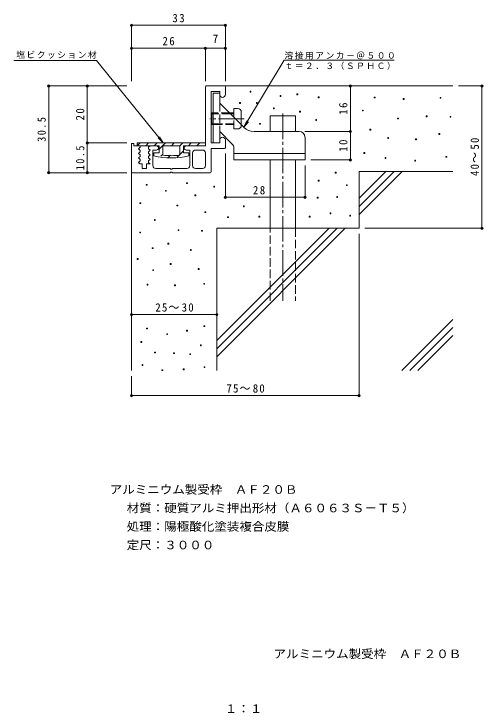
# Model space of a CAD drawing. Units: millimetres at full size, sheet at 1:1. Extents: x -95 to 70, y -133 to 112.
import ezdxf
from ezdxf.enums import TextEntityAlignment as Align

# ---------------------------------------------------------------- set-up
doc = ezdxf.new("R2010")
doc.units = ezdxf.units.MM
doc.header["$PDMODE"] = 32
doc.header["$PDSIZE"] = 0.8
doc.linetypes.add('CHAIN2', pattern=[12, 9, -1, 1, -1])
doc.linetypes.add('DASHED3', pattern=[4, 3, -1])
for name, color, linetype, lineweight in [('0-0_通り芯', 7, 'Continuous', 9), ('0-1_躯体', 2, 'Continuous', 9), ('0-4_その他', 7, 'Continuous', 9), ('0-5_寸法', 7, 'Continuous', 9), ('0-6_ハッチ', 6, 'Continuous', 9), ('0-9', 4, 'Continuous', 9), ('0-A', 3, 'Continuous', 9)]:
    doc.layers.add(name, color=color, linetype=linetype, lineweight=lineweight)
doc.layers.add('F-4_F-4ﾚｲﾔ', color=2, linetype='Continuous')
doc.styles.add('ＭＳ ゴシック', font='')
doc.styles.get('ＭＳ ゴシック').set_extended_font_data('MS Gothic')

msp = doc.modelspace()

# ---------------------------------------------------------------- linework, layer by layer
at = {"layer": '0-0_通り芯'}
for points in [[(-11.77, 84.715), (-11.77, 85.015), (-11.47, 85.015), (-11.47, 84.715)], [(-1.204, 83.202), (-1.204, 83.502), (-0.904, 83.502), (-0.904, 83.202)], [(4.719, 83.81), (4.719, 84.11), (5.019, 84.11), (5.019, 83.81)], [(-9.564, 80.755), (-9.564, 81.055), (-9.264, 81.055), (-9.264, 80.755)], [(12.194, 82.718), (12.194, 83.018), (12.494, 83.018), (12.494, 82.718)], [(31.908, 82.702), (31.908, 83.003), (32.207, 83.003), (32.207, 82.702)], [(42.059, 82.161), (42.059, 82.461), (42.359, 82.461), (42.359, 82.161)], [(55.052, 82.567), (55.052, 82.867), (55.352, 82.867), (55.352, 82.567)], [(-15.445, 80.725), (-15.445, 81.025), (-15.145, 81.025), (-15.145, 80.725)], [(-3.57, 78.905), (-3.57, 79.205), (-3.27, 79.205), (-3.27, 78.905)], [(5.626, 77.71), (5.626, 78.01), (5.926, 78.01), (5.926, 77.71)], [(27.737, 78.097), (27.737, 78.397), (28.037, 78.397), (28.037, 78.097)], [(50.18, 76.07), (50.18, 76.37), (50.48, 76.37), (50.48, 76.07)], [(58.537, 75.918), (58.537, 76.218), (58.837, 76.218), (58.837, 75.918)], [(-8.414, 73.45), (-8.414, 73.75), (-8.114, 73.75), (-8.114, 73.45)], [(11.336, 74.774), (11.336, 75.074), (11.636, 75.074), (11.636, 74.774)], [(40.067, 75.284), (40.067, 75.584), (40.367, 75.584), (40.367, 75.284)], [(30.373, 71.405), (30.373, 71.705), (30.673, 71.705), (30.673, 71.405)], [(36.645, 68.491), (36.645, 68.791), (36.945, 68.791), (36.945, 68.491)], [(54.646, 69.844), (54.646, 70.144), (54.946, 70.144), (54.946, 69.844)], [(46.44, 68.021), (46.44, 68.321), (46.74, 68.321), (46.74, 68.021)], [(28.229, 63.161), (28.229, 63.461), (28.529, 63.461), (28.529, 63.161)], [(35.697, 61.453), (35.697, 61.753), (35.997, 61.753), (35.997, 61.453)], [(57.082, 61.859), (57.082, 62.159), (57.382, 62.159), (57.382, 61.859)], [(46.138, 60.508), (46.138, 60.808), (46.438, 60.808), (46.438, 60.508)], [(18.19, 56.299), (18.19, 56.599), (18.49, 56.599), (18.49, 56.299)], [(-48.275, 52.031), (-48.275, 52.331), (-47.975, 52.331), (-47.975, 52.031)], [(-34.087, 52.606), (-34.087, 52.906), (-33.787, 52.906), (-33.787, 52.606)], [(-24.552, 51.332), (-24.552, 51.632), (-24.252, 51.632), (-24.252, 51.332)], [(12.211, 53.447), (12.211, 53.747), (12.512, 53.747), (12.512, 53.447)], [(22.084, 51.867), (22.084, 52.167), (22.384, 52.167), (22.384, 51.867)], [(-41.555, 49.912), (-41.555, 50.212), (-41.255, 50.212), (-41.255, 49.912)], [(-31.189, 48.313), (-31.189, 48.613), (-30.889, 48.613), (-30.889, 48.313)], [(11.817, 47.523), (11.817, 47.823), (12.117, 47.823), (12.117, 47.523)], [(18.708, 47.751), (18.708, 48.051), (19.008, 48.051), (19.008, 47.751)], [(-50.54, 45.549), (-50.54, 45.849), (-50.24, 45.849), (-50.24, 45.549)], [(-37.508, 44.759), (-37.508, 45.059), (-37.208, 45.059), (-37.208, 44.759)], [(-14.134, 44.426), (-14.134, 44.726), (-13.834, 44.726), (-13.834, 44.426)], [(-27.635, 42.389), (-27.635, 42.689), (-27.335, 42.689), (-27.335, 42.389)], [(16.333, 42.011), (16.333, 42.311), (16.633, 42.311), (16.633, 42.011)], [(-45.406, 39.625), (-45.406, 39.925), (-45.106, 39.925), (-45.106, 39.625)], [(-19.683, 40.661), (-19.683, 40.961), (-19.383, 40.961), (-19.383, 40.661)], [(-8.679, 40.809), (-8.679, 41.11), (-8.379, 41.11), (-8.379, 40.809)], [(9.052, 40.809), (9.052, 41.11), (9.352, 41.11), (9.352, 40.809)], [(23.269, 41.204), (23.269, 41.505), (23.569, 41.505), (23.569, 41.204)], [(-50.569, 35.281), (-50.569, 35.581), (-50.269, 35.581), (-50.269, 35.281)], [(-37.113, 36.071), (-37.113, 36.371), (-36.813, 36.371), (-36.813, 36.071)], [(-28.819, 35.84), (-28.819, 36.14), (-28.519, 36.14), (-28.519, 35.84)], [(-46.196, 29.752), (-46.196, 30.052), (-45.896, 30.052), (-45.896, 29.752)], [(-40.667, 31.331), (-40.667, 31.632), (-40.367, 31.632), (-40.367, 31.331)], [(-32.769, 29.126), (-32.769, 29.426), (-32.469, 29.426), (-32.469, 29.126)], [(-51.436, 25.953), (-51.436, 26.253), (-51.136, 26.253), (-51.136, 25.953)], [(-45.998, 22.051), (-45.998, 22.351), (-45.698, 22.351), (-45.698, 22.051)], [(-39.877, 24.223), (-39.877, 24.523), (-39.577, 24.523), (-39.577, 24.223)], [(-30.004, 22.413), (-30.004, 22.713), (-29.704, 22.713), (-29.704, 22.413)], [(-47.973, 16.917), (-47.973, 17.217), (-47.673, 17.217), (-47.673, 16.917)], [(-28.052, 17.206), (-28.052, 17.506), (-27.752, 17.506), (-27.752, 17.206)], [(-38.297, 16.719), (-38.297, 17.02), (-37.997, 17.02), (-37.997, 16.719)], [(-28.03, 2.34), (-28.03, 2.64), (-27.73, 2.64), (-27.73, 2.34)], [(-48.17, 1.55), (-48.17, 1.85), (-47.87, 1.85), (-47.87, 1.55)], [(-34.092, 0.808), (-34.092, 1.108), (-33.792, 1.108), (-33.792, 0.808)], [(-41.062, -0.424), (-41.062, -0.124), (-40.762, -0.124), (-40.762, -0.424)], [(-50.192, -3.189), (-50.192, -2.889), (-49.892, -2.889), (-49.892, -3.189)], [(-29.214, -4.373), (-29.214, -4.073), (-28.914, -4.073), (-28.914, -4.373)], [(-45.382, -6.904), (-45.382, -6.604), (-45.082, -6.604), (-45.082, -6.904)], [(-38.692, -7.138), (-38.692, -6.838), (-38.392, -6.838), (-38.392, -7.138)], [(-32.998, -7.463), (-32.998, -7.163), (-32.698, -7.163), (-32.698, -7.463)], [(-49.75, -11.248), (-49.75, -10.948), (-49.45, -10.948), (-49.45, -11.248)], [(-27.959, -12.016), (-27.959, -11.716), (-27.659, -11.716), (-27.659, -12.016)], [(-42.804, -13.108), (-42.804, -12.807), (-42.504, -12.807), (-42.504, -13.108)], [(-35.277, -12.806), (-35.277, -12.506), (-34.977, -12.506), (-34.977, -12.806)]]:
    msp.add_lwpolyline(points, close=True, dxfattribs=at)
at = {"layer": '0-1_躯体'}
for p, q in [((-27.461, 86.592), (-27.461, 65.892)), ((-27.161, 86.892), (-20.761, 86.892)), ((-20.461, 86.592), (-20.461, 83.892)), ((-22.461, 84.892), (-25.462, 84.892)), ((-25.462, 84.892), (-25.462, 66.892)), ((-22.461, 84.892), (-22.461, 83.892)), ((-53.462, 66.692), (-52.661, 66.692)), ((-53.462, 66.692), (-53.462, 56.692)), ((-52.661, 66.692), (-52.661, 65.892)), ((-22.461, 66.892), (-25.462, 66.892)), ((-22.461, 67.892), (-22.461, 66.892)), ((-20.461, 65.192), (-20.461, 67.892)), ((-50.761, 65.892), (-52.661, 65.892)), ((-50.461, 65.342), (-50.961, 64.792)), ((-50.961, 64.792), (-50.461, 64.242)), ((-50.461, 65.592), (-50.461, 65.342)), ((-50.461, 64.242), (-50.461, 63.742)), ((-46.961, 65.892), (-47.461, 65.342)), ((-47.461, 65.342), (-47.461, 64.842)), ((-47.461, 64.842), (-46.961, 64.292)), ((-46.961, 64.292), (-47.461, 63.742)), ((-44.711, 65.892), (-46.961, 65.892)), ((-44.711, 64.392), (-45.962, 64.392)), ((-45.962, 58.892), (-45.962, 64.392)), ((-27.461, 65.892), (-34.211, 65.892)), ((-32.961, 64.392), (-34.211, 64.392)), ((-32.961, 58.892), (-32.961, 64.392)), ((-30.961, 64.392), (-28.461, 64.392)), ((-20.761, 64.892), (-25.462, 64.892)), ((-25.462, 56.692), (-25.462, 64.892)), ((-50.461, 63.742), (-50.961, 63.192)), ((-50.961, 63.192), (-50.461, 62.642)), ((-50.461, 62.142), (-50.961, 61.592)), ((-50.961, 61.592), (-50.461, 61.042)), ((-50.461, 62.642), (-50.461, 62.142)), ((-47.461, 63.742), (-47.461, 63.242)), ((-47.461, 63.242), (-46.961, 62.692)), ((-46.961, 62.692), (-47.461, 62.142)), ((-47.461, 62.142), (-47.461, 61.642)), ((-47.461, 61.642), (-46.961, 61.092)), ((-31.961, 63.392), (-31.961, 58.892)), ((-27.461, 63.392), (-27.461, 58.892)), ((-50.461, 60.542), (-50.961, 59.992)), ((-50.961, 59.992), (-50.507, 59.492)), ((-49.711, 59.492), (-50.507, 59.492)), ((-50.461, 61.042), (-50.461, 60.542)), ((-49.711, 59.492), (-49.711, 57.892)), ((-46.961, 61.092), (-47.461, 60.542)), ((-47.461, 60.542), (-47.461, 60.042)), ((-47.461, 60.042), (-46.961, 59.492)), ((-49.711, 57.892), (-48.211, 57.892)), ((-44.961, 57.892), (-39.761, 57.892)), ((-39.761, 57.892), (-39.761, 57.692)), ((-39.761, 57.692), (-39.161, 57.692)), ((-39.161, 57.892), (-39.161, 57.692)), ((-33.961, 57.892), (-39.161, 57.892)), ((-39.161, 56.592), (-39.161, 56.392)), ((-30.961, 57.892), (-28.461, 57.892)), ((-53.161, 56.392), (-39.761, 56.392)), ((-25.761, 56.392), (-39.161, 56.392))]:
    msp.add_line(p, q, dxfattribs=at)
for points in [[(-46.961, 59.492), (-48.211, 59.492), (-48.211, 57.892)], [(-39.161, 56.592), (-39.761, 56.592), (-39.761, 56.392)]]:
    msp.add_lwpolyline(points, dxfattribs=at)
for centre, radius, start, end in [((-27.161, 86.592), 0.3, 90, 180), ((-20.761, 86.592), 0.3, 0, 90), ((-21.461, 83.892), 1, 180, 0), ((-21.461, 67.892), 1, 0, 180), ((-50.761, 65.592), 0.3, 0, 90), ((-44.711, 65.142), 0.75, 270, 90), ((-34.211, 65.142), 0.75, 90, 270), ((-30.961, 63.392), 1, 90, 180), ((-28.461, 63.392), 1, 0, 90), ((-20.761, 65.192), 0.3, 270, 0), ((-53.161, 56.692), 0.3, 180, 270), ((-44.961, 58.892), 1, 180, 270), ((-33.961, 58.892), 1, 270, 0), ((-30.961, 58.892), 1, 180, 270), ((-28.461, 58.892), 1, 270, 0), ((-25.761, 56.692), 0.3, 270, 0)]:
    msp.add_arc(centre, radius, start, end, dxfattribs=at)
at = {"layer": '0-4_その他'}
for p, q in [((-53.461, 108.53), (-53.461, 88.592)), ((-20.461, 108.23), (-53.461, 108.23)), ((-20.461, 108.53), (-20.461, 88.592)), ((-27.461, 100.144), (-53.461, 100.144)), ((-27.461, 100.444), (-27.461, 88.592)), ((-20.461, 100.144), (-27.461, 100.144)), ((-20.461, 100.444), (-20.461, 88.592)), ((-82.882, 86.892), (-55.161, 86.892)), ((-82.582, 56.392), (-82.582, 86.892)), ((-69.022, 66.892), (-69.022, 86.892)), ((23.486, 70.892), (23.486, 86.892)), ((70.038, 86.892), (61.539, 86.892)), ((69.738, 86.892), (69.738, 36.892)), ((23.786, 70.892), (7.538, 70.892)), ((23.486, 60.892), (23.486, 70.892)), ((-69.322, 66.892), (-55.161, 66.892)), ((-69.022, 56.392), (-69.022, 66.892)), ((-20.461, 47.474), (-20.461, 63.192)), ((23.786, 60.892), (9.539, 60.892)), ((7.539, 47.474), (7.539, 58.892)), ((-82.882, 56.392), (-55.161, 56.392)), ((-20.461, 47.774), (7.539, 47.774)), ((70.038, 36.892), (28.538, 36.892)), ((26.538, -22.172), (26.538, 34.892)), ((-53.462, 6.587), (-23.462, 6.587)), ((-53.462, -22.172), (-53.462, -15.108)), ((-53.462, -21.872), (26.538, -21.872))]:
    msp.add_line(p, q, dxfattribs=at)
for p in [(-53.461, 108.23), (-20.461, 108.23), (-53.461, 100.144), (-27.461, 100.144), (-20.461, 100.144), (-82.582, 86.892), (-69.022, 86.892), (23.486, 86.892), (69.738, 86.892), (23.486, 70.892), (-69.022, 66.892), (23.486, 60.892), (-82.582, 56.392), (-69.022, 56.392), (-20.461, 47.774), (7.539, 47.774), (69.738, 36.892), (-53.462, 6.587), (-23.462, 6.587), (-53.462, -21.872), (26.538, -21.872)]:
    msp.add_point(p, dxfattribs=at)
at = {"layer": '0-5_寸法'}
for p, q in [((-13.926, 72.357), (0.257, 95.928)), ((0.257, 95.928), (38.927, 95.928)), ((-13.926, 72.357), (-12.928, 74.649)), ((-13.926, 72.357), (-12.368, 74.312)), ((-42.302, 66.892), (-43.609, 69.024)), ((-42.302, 66.892), (-44.116, 68.613))]:
    msp.add_line(p, q, dxfattribs=at)
msp.add_lwpolyline([(-94.794, 95.812), (-65.729, 95.812), (-42.302, 66.892)], dxfattribs=at)
at = {"layer": '0-6_ハッチ'}
for p, q in [((-20.761, 86.892), (59.539, 86.892)), ((-4.761, 76.392), (4.239, 76.392)), ((-4.761, 70.892), (-4.761, 76.392)), ((4.239, 70.892), (4.239, 76.392)), ((-4.761, 36.892), (-4.761, 60.892)), ((4.239, 36.892), (4.239, 60.892)), ((-53.462, 56.692), (-53.462, -13.108)), ((26.538, 56.892), (59.539, 56.892)), ((26.538, 56.892), (26.538, 36.892)), ((26.538, 47.424), (36.006, 56.892)), ((26.538, 41.768), (41.663, 56.892)), ((26.538, 44.596), (38.835, 56.892)), ((-23.462, 36.892), (-23.462, -13.108)), ((-23.462, 36.892), (26.538, 36.892)), ((-23.461, -8.232), (21.663, 36.892)), ((-23.461, -2.575), (16.006, 36.892)), ((-23.461, -5.404), (18.835, 36.892)), ((41.545, -13.108), (59.539, 4.886)), ((44.373, -13.108), (59.539, 2.058)), ((47.201, -13.108), (59.539, -0.77))]:
    msp.add_line(p, q, dxfattribs=at)
at = {"layer": '0-6_ハッチ', "linetype": 'CHAIN2'}
msp.add_line((-0.261, 77.208), (-0.261, 11.392), dxfattribs=at)
at = {"layer": '0-6_ハッチ', "linetype": 'DASHED3'}
for p, q in [((-4.761, 11.392), (-4.761, 36.892)), ((4.239, 36.892), (4.239, 11.392))]:
    msp.add_line(p, q, dxfattribs=at)
at = {"layer": '0-9'}
for p, q in [((-51.461, 66.892), (-51.461, 65.892)), ((-27.461, 66.892), (-51.461, 66.892)), ((-51.461, 65.892), (-50.461, 66.892)), ((-48.461, 65.892), (-47.461, 66.892)), ((-45.461, 65.892), (-44.461, 66.892)), ((-43.711, 64.643), (-41.461, 66.892)), ((-39.461, 65.892), (-38.461, 66.892)), ((-36.461, 65.892), (-35.461, 66.892)), ((-33.462, 65.892), (-32.461, 66.892)), ((-30.461, 65.892), (-29.461, 66.892)), ((-43.711, 65.892), (-51.461, 65.892)), ((-43.711, 65.892), (-43.711, 63.392)), ((-36.461, 65.892), (-42.461, 65.892)), ((-42.461, 65.892), (-42.461, 62.584)), ((-37.464, 61.89), (-35.211, 64.142)), ((-36.461, 65.892), (-36.461, 62.584)), ((-35.211, 65.892), (-35.211, 63.392)), ((-43.711, 63.392), (-45.661, 63.392)), ((-45.661, 63.392), (-45.661, 62.392)), ((-43.142, 62.212), (-42.461, 62.892)), ((-40.557, 61.797), (-39.776, 62.578)), ((-33.261, 63.392), (-35.211, 63.392)), ((-33.261, 63.392), (-33.261, 62.392))]:
    msp.add_line(p, q, dxfattribs=at)
msp.add_lwpolyline([(-27.461, 66.892), (-27.461, 65.892), (-35.211, 65.892)], dxfattribs=at)
for radius, start, end in [(24.425, 255.29517, 284.70483), (23.625, 262.70462, 277.29538)]:
    msp.add_arc((-39.461, 86.017), radius, start, end, dxfattribs=at)
at = {"layer": '0-A'}
for p, q in [((-24.762, 84.392), (-24.762, 66.892)), ((-22.461, 84.392), (-24.762, 84.392)), ((-22.461, 84.392), (-22.461, 80.892)), ((-22.461, 80.892), (-13.926, 72.357)), ((-17.461, 75.892), (-17.461, 78.992)), ((-16.161, 78.992), (-17.461, 78.992)), ((-25.211, 77.392), (-25.462, 77.142)), ((-24.762, 77.142), (-25.462, 77.142)), ((-25.462, 77.142), (-25.462, 73.642)), ((-24.762, 77.392), (-25.211, 77.392)), ((-17.461, 77.392), (-18.962, 77.392)), ((-17.461, 77.142), (-18.712, 77.142)), ((-14.861, 77.692), (-14.861, 73.292)), ((-24.762, 73.642), (-25.462, 73.642)), ((-24.762, 73.392), (-25.211, 73.392)), ((-18.047, 66.478), (-22.461, 70.892)), ((-22.461, 70.892), (-22.461, 66.892)), ((-10.39, 70.892), (5.538, 70.892)), ((7.539, 68.892), (7.539, 60.892)), ((-24.762, 66.892), (-22.461, 66.892)), ((-17.461, 60.892), (-17.461, 65.064)), ((7.539, 63.192), (-17.461, 63.192)), ((7.539, 60.892), (-17.461, 60.892))]:
    msp.add_line(p, q, dxfattribs=at)
at = {"layer": '0-A', "linetype": 'DASHED3'}
for p, q in [((-22.461, 80.892), (-22.461, 70.892)), ((-18.962, 77.392), (-24.762, 77.392)), ((-18.712, 77.142), (-24.762, 77.142)), ((-17.461, 71.792), (-17.461, 75.892)), ((-17.461, 73.642), (-24.762, 73.642)), ((-17.461, 73.392), (-24.762, 73.392)), ((-16.161, 71.792), (-17.461, 71.792)), ((-14.861, 73.092), (-14.861, 73.292))]:
    msp.add_line(p, q, dxfattribs=at)
at = {"layer": '0-A', "linetype": 'CHAIN2'}
msp.add_line((-13.862, 75.392), (-25.946, 75.392), dxfattribs=at)
at = {"layer": '0-A'}
msp.add_lwpolyline([(-25.211, 77.392), (-25.211, 73.392), (-25.462, 73.642)], dxfattribs=at)
for centre, radius, start, end in [((-16.161, 77.692), 1.3, 0, 90), ((-10.39, 75.892), 5, 225, 270), ((5.538, 68.892), 2, 0, 90), ((-19.461, 65.064), 2, 0, 45)]:
    msp.add_arc(centre, radius, start, end, dxfattribs=at)
at = {"layer": '0-A', "linetype": 'DASHED3'}
msp.add_arc((-16.161, 73.092), 1.3, 270, 0, dxfattribs=at)

# ---------------------------------------------------------------- texts
at = {"layer": '0-4_その他', "color": 2, "style": 'ＭＳ ゴシック'}
msp.add_text('7', height=2.933, dxfattribs=at).set_placement((-24.961, 101.144), align=Align.BOTTOM_LEFT)
at = {"layer": '0-4_その他', "color": 2, "style": 'ＭＳ ゴシック', "width": 1.1}
msp.add_text('アルミニウム製受枠\u3000ＡＦ２０Ｂ', height=2.933, dxfattribs=at).set_placement((-3.526, -114.97), align=Align.BOTTOM_LEFT)
at = {"layer": '0-4_その他', "color": 2, "char_height": 2.933, "attachment_point": 7, "style": 'ＭＳ ゴシック'}
for s, insert in [('\\T1.27;\\W0.95;33', (-39.086, 109.23)), ('\\T1.27;\\W0.95;26', (-42.586, 101.144)), ('\\T1.27;\\W0.95;28', (-10.765, 48.774)), ('\\T1.22;\\W0.95;25～30', (-45.087, 7.587)), ('\\T1.22;\\W0.95;75～80', (-20.087, -20.872))]:
    msp.add_mtext(s, dxfattribs=dict(at, insert=insert))
at = {"layer": '0-4_その他', "color": 2, "char_height": 2.933, "attachment_point": 7, "rotation": 90, "style": 'ＭＳ ゴシック'}
for s, insert in [('\\T1.27;\\W0.95;20', (-70.022, 74.767)), ('\\T1.27;\\W0.95;16', (22.486, 76.767)), ('\\T1.28;\\W0.9;30.5', (-83.582, 67.267)), ('\\T1.27;\\W0.95;10', (22.486, 63.767)), ('\\T1.22;\\W0.95;40～50', (68.738, 55.267)), ('\\T1.28;\\W0.9;10.5', (-70.022, 57.267))]:
    msp.add_mtext(s, dxfattribs=dict(at, insert=insert))
at = {"layer": '0-5_寸法', "color": 2, "style": 'ＭＳ ゴシック', "width": 1.1}
for s, p in [('アルミニウム製受枠\u3000ＡＦ２０Ｂ', (-61.125, -57.245)), ('材質：硬質アルミ押出形材（Ａ６０６３Ｓ－Ｔ５）', (-55.154, -63.745)), ('処理：陽極酸化塗装複合皮膜', (-55.154, -70.245)), ('定尺：３０００', (-55.154, -76.745))]:
    msp.add_text(s, height=2.933, dxfattribs=at).set_placement(p, align=Align.BOTTOM_LEFT)
at = {"layer": '0-5_寸法', "char_height": 2.199, "attachment_point": 7, "style": 'ＭＳ ゴシック'}
for s, insert in [('\\T1.17;塩ビクッション材', (-93.997, 96.462)), ('\\T1.17;溶接用アンカ－＠５００', (0.34, 96.209)), ('\\T1.17;ｔ＝２．３（ＳＰＨＣ）', (0.301, 92.552))]:
    msp.add_mtext(s, dxfattribs=dict(at, insert=insert))
at = {"layer": 'F-4_F-4ﾚｲﾔ', "style": 'ＭＳ ゴシック', "width": 1.1}
msp.add_text('１：１', height=2.933, dxfattribs=at).set_placement((-20.662, -134.262), align=Align.BOTTOM_LEFT)

doc.saveas('drawing.dxf')
